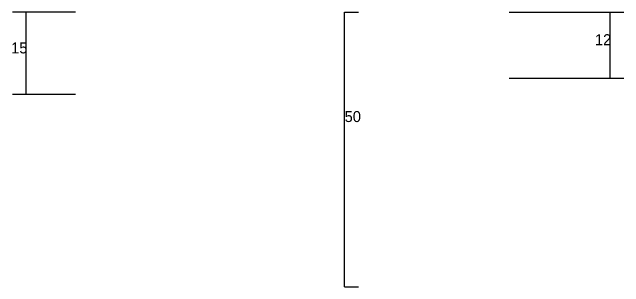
# Model space of a CAD drawing. Header units: metres. Extents: x -20863 to -15632, y 9308 to 10636.
# Drawn here: x -20863.4 to -20640.6, y 9307.7 to 9407.7 of the extents above; entities that cross this region are included whole.
import ezdxf

# ---------------------------------------------------------------- set-up
doc = ezdxf.new("R2010")
doc.units = ezdxf.units.M
doc.layers.add('COTA', color=4, linetype='Continuous')
doc.layers.add('Cota Seção (2x)', color=4, linetype='Continuous')

msp = doc.modelspace()

# ---------------------------------------------------------------- linework, layer by layer
at = {"layer": 'COTA'}
for p, q in [((-20840.3, 9407.7), (-20863.3, 9407.7)), ((-20858.3, 9377.7), (-20858.3, 9407.7)), ((-20682.3, 9407.7), (-20640.6, 9407.7)), ((-20645.6, 9383.7), (-20645.6, 9407.7)), ((-20682.3, 9383.7), (-20640.6, 9383.7)), ((-20840.3, 9377.7), (-20863.3, 9377.7))]:
    msp.add_line(p, q, dxfattribs=at)
at = {"layer": 'Cota Seção (2x)'}
for p, q in [((-20742.3, 9307.7), (-20742.3, 9407.7)), ((-20742.3, 9407.7), (-20737.3, 9407.7)), ((-20742.3, 9307.7), (-20737.3, 9307.7))]:
    msp.add_line(p, q, dxfattribs=at)

# ---------------------------------------------------------------- texts
at = {"layer": 'COTA'}
for s, p in [('12', (-20651.1, 9395.7)), ('15', (-20863.8, 9392.7))]:
    msp.add_text(s, height=4, dxfattribs=at).set_placement(p)
at = {"layer": 'Cota Seção (2x)'}
msp.add_text('50', height=4, dxfattribs=at).set_placement((-20742.3, 9367.7))

doc.saveas('drawing.dxf')
